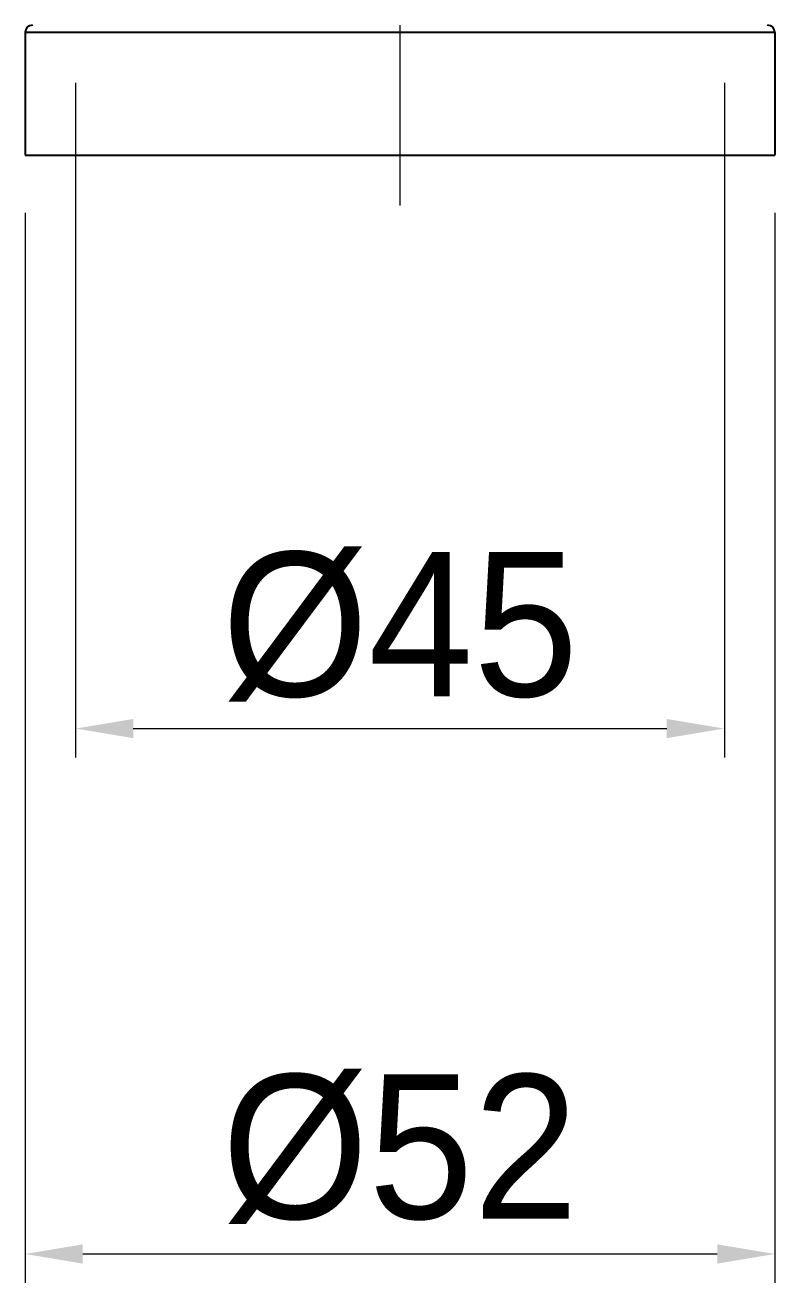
# Model space of a CAD drawing. Extents: x 0 to 790, y 0 to 579.
# Drawn here: x 199.4 to 251.4, y 154.5 to 241.6 of the extents above; entities that cross this region are included whole.
import ezdxf

# ---------------------------------------------------------------- set-up
doc = ezdxf.new("R2010")
doc.units = 0
doc.header["$LTSCALE"] = 10
doc.header["$MEASUREMENT"] = 0
doc.header["$PDMODE"] = 3
doc.header["$PDSIZE"] = -10
doc.linetypes.add('CENTER', pattern=[2, 1.25, -0.25, 0.25, -0.25])
doc.layers.get('0').update_dxf_attribs({"linetype": 'CONTINUOUS'})
doc.layers.get('DEFPOINTS').update_dxf_attribs({"linetype": 'CONTINUOUS'})
doc.layers.add('BODY', color=7, linetype='CONTINUOUS')
doc.styles.add('Daelim Dimension', font='H2GTRE.TTF')
doc.dimstyles.new('DEFAULT', dxfattribs={"dimscale": 2, "dimtxt": 2, "dimasz": 2, "dimexe": 0, "dimexo": 2, "dimgap": 1, "dimtad": 1, "dimdec": 1, "dimzin": 9, "dimdsep": 46, "dimtxsty": 'Daelim Dimension', "dimcen": 0.5, "dimclrd": 252, "dimclre": 252, "dimclrt": 3, "dimadec": 1, "dimazin": 0, "dimtfac": 1, "dimtdec": 1, "dimtix": 1, "dimtmove": 0, "dimatfit": 3, "dimfxl": 1, "dimtolj": 1, "dimtzin": 1, "dimlwd": 9, "dimlwe": 9, "dimarcsym": 0})

# ---------------------------------------------------------------- blocks, each defined once
blk = doc.blocks.new('*D1')
at = {"color": 5, "lineweight": 9, "ltscale": 0.5, "transparency": 16777216}
for p, q in [((199.369, 228.64), (199.369, 154.478)), ((251.369, 228.64), (251.369, 154.478)), ((203.369, 156.478), (247.369, 156.478))]:
    blk.add_line(p, q, dxfattribs=at)
at = {"color": 5, "ltscale": 0.5, "transparency": 16777216}
for points in [[(203.369, 157.145), (203.369, 155.811), (199.369, 156.478)], [(247.369, 157.145), (247.369, 155.811), (251.369, 156.478)]]:
    blk.add_solid(points, dxfattribs=at)
at = {"layer": 'DEFPOINTS', "color": 0, "ltscale": 0.5, "transparency": 16777216}
for p in [(199.369, 232.64), (251.369, 232.64), (251.369, 156.478)]:
    blk.add_point(p, dxfattribs=at)
at = {"color": 7, "ltscale": 0.5, "transparency": 16777216, "insert": (225.369, 168.924), "char_height": 10, "attachment_point": 2, "style": 'Daelim Dimension'}
blk.add_mtext('\\A1;%%c52', dxfattribs=at)
blk = doc.blocks.new('*D2')
at = {"color": 5, "lineweight": 9, "ltscale": 0.5, "transparency": 16777216}
for p, q in [((202.869, 237.64), (202.869, 190.893)), ((247.869, 237.64), (247.869, 190.893)), ((206.869, 192.893), (243.869, 192.893))]:
    blk.add_line(p, q, dxfattribs=at)
at = {"color": 5, "ltscale": 0.5, "transparency": 16777216}
for points in [[(206.869, 193.559), (206.869, 192.226), (202.869, 192.893)], [(243.869, 193.559), (243.869, 192.226), (247.869, 192.893)]]:
    blk.add_solid(points, dxfattribs=at)
at = {"layer": 'DEFPOINTS', "color": 0, "ltscale": 0.5, "transparency": 16777216}
for p in [(202.869, 241.64), (247.869, 241.64), (247.869, 192.893)]:
    blk.add_point(p, dxfattribs=at)
at = {"color": 7, "ltscale": 0.5, "transparency": 16777216, "insert": (225.369, 205.122), "char_height": 10, "attachment_point": 2, "style": 'Daelim Dimension'}
blk.add_mtext('\\A1;%%c45', dxfattribs=at)

msp = doc.modelspace()

# ---------------------------------------------------------------- linework, layer by layer
at = {"color": 7, "linetype": 'Continuous'}
for p, q in [((251.369, 241.14), (199.369, 241.14)), ((199.369, 241.14), (199.369, 232.64)), ((251.369, 241.14), (251.369, 232.64)), ((199.369, 232.64), (251.369, 232.64))]:
    msp.add_line(p, q, dxfattribs=at)
for centre, start, end in [((199.869, 241.14), 90, 180), ((250.869, 241.14), 0, 90)]:
    msp.add_arc(centre, 0.5, start, end, dxfattribs=at)
at = {"layer": 'BODY', "color": 1, "linetype": 'CENTER', "lineweight": 5}
msp.add_line((225.369, 229.14), (225.369, 417.415), dxfattribs=at)

# ---------------------------------------------------------------- dimensions: what is measured, and where the dimension line sits
at = {"color": 5, "ltscale": 0.5}
for base, p1, p2, picture, middle in [((247.869, 192.893), (202.869, 241.64), (247.869, 241.64), '*D2', (225.369, 192.893)), ((251.369, 156.478), (199.369, 232.64), (251.369, 232.64), '*D1', (225.369, 156.478))]:
    dim = msp.add_linear_dim(base=base, p1=p1, p2=p2, text='%%c<>', dimstyle='DEFAULT', override={"dimtxt": 5, "dimexe": 1, "dimdec": 0, "dimclrd": 5, "dimclre": 5, "dimclrt": 7}, dxfattribs=at)
    dim.commit()
    dim.dimension.update_dxf_attribs({"geometry": picture, "text_midpoint": middle, "dimtype": 160})

doc.saveas('drawing.dxf')
